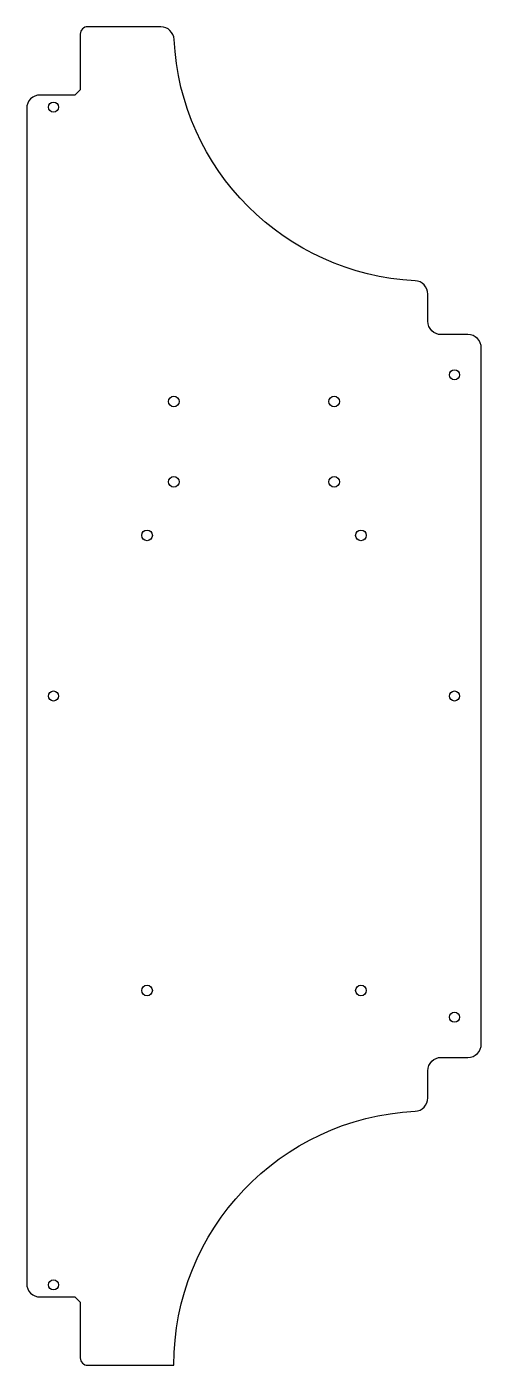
# Model space of a CAD drawing. Header units: inches. Extents: x 0 to 8.5, y 0 to 25.
import ezdxf

# ---------------------------------------------------------------- set-up
doc = ezdxf.new("R2010")
doc.units = ezdxf.units.IN
doc.header["$MEASUREMENT"] = 0

msp = doc.modelspace()

# ---------------------------------------------------------------- linework, layer by layer
msp.add_lwpolyline([(0, 1.525, 0.414214), (0.25, 1.275), (0.9, 1.275), (1, 1.175), (1, 0.137, 0.414214), (1.137, 0), (2.75, 0, -0.399638), (7.262, 4.744, 0.399638), (7.5, 4.994), (7.5, 5.5, -0.414214), (7.75, 5.75), (8.25, 5.75, 0.414214), (8.5, 6), (8.5, 19, 0.414214), (8.25, 19.25), (7.75, 19.25, -0.414214), (7.5, 19.5), (7.5, 20.006, 0.399638), (7.262, 20.256, -0.385206), (2.756, 24.762, 0.399638), (2.506, 25), (1.137, 25, 0.414214), (1, 24.863), (1, 23.825), (0.9, 23.725), (0.25, 23.725, 0.414214), (0, 23.475)], format="xyb", close=True)
for centre, radius in [((0.5, 23.5), 0.094), ((8, 18.5), 0.094), ((2.75, 18), 0.1), ((5.75, 18), 0.1), ((2.75, 16.5), 0.1), ((5.75, 16.5), 0.1), ((2.25, 15.5), 0.1), ((6.25, 15.5), 0.1), ((0.5, 12.5), 0.094), ((8, 12.5), 0.094), ((2.25, 7), 0.1), ((6.25, 7), 0.1), ((8, 6.5), 0.094), ((0.5, 1.5), 0.094)]:
    msp.add_circle(centre, radius)

doc.saveas('drawing.dxf')
